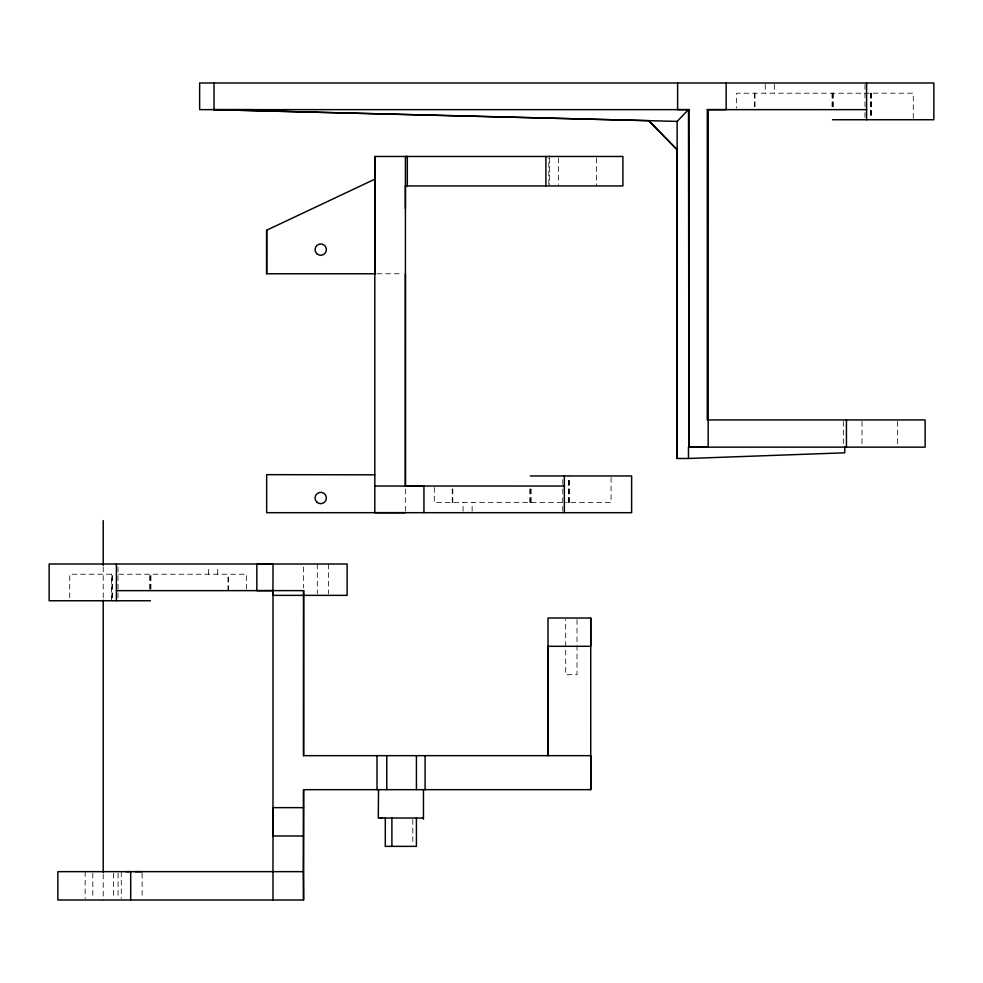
<?xml version="1.0" encoding="UTF-8"?>
<svg xmlns="http://www.w3.org/2000/svg" width="983" height="983" viewBox="0 0 983 983"><rect width="100%" height="100%" fill="white"/><g stroke="black" fill="none" stroke-linecap="round" stroke-linejoin="round"><path stroke-width="0.74" stroke-dasharray="4.92 3.69" d="M69.719 597.799L69.719 574.219L115.011 574.219M111.398 600.748L111.398 574.219M111.951 597.799L111.951 574.219M112.394 597.799L112.394 574.219M118.009 597.861L118.009 592.098M118.009 589.173L118.009 566.97M149.637 589.161L149.637 574.219M150.46 589.161L150.46 574.219M150.94 589.161L150.94 574.219M208.642 574.219L208.642 566.933M217.71 574.219L217.71 566.933M227.995 590.66L227.995 574.219M228.56 590.66L228.56 574.219M246.463 589.161L246.463 574.219L115.281 574.219M405.401 511.185L405.401 487.519M434.326 487.531L434.326 502.485L565.508 502.485M452.229 502.485L452.229 487.531M452.782 502.485L452.782 486.044M463.067 511.221L463.067 502.485M472.135 511.221L472.135 502.485M529.837 502.485L529.837 487.531M530.316 502.485L530.316 487.531M531.152 502.485L531.152 486.044M548.833 184.46L548.846 157.931M562.768 511.209L562.768 487.519M562.768 484.594L562.768 477.394M568.395 502.485L568.395 477.431M568.838 502.485L568.838 477.431M569.39 502.485L569.39 475.956M611.07 477.431L611.07 502.485L565.766 502.485M377.079 273.766L402.428 273.766M913.281 118.255L913.281 93.201L736.537 93.201L736.537 108.142M897.565 421.449L897.565 447.142M871.602 93.201L871.602 118.255M871.049 93.201L871.049 118.255M870.606 93.201L870.606 118.255M864.991 84.477L864.991 108.167M864.991 112.529L864.991 118.292M861.993 421.449L861.993 444.119M843.316 421.449L843.316 447.142M833.363 93.201L833.363 108.142M832.54 93.201L832.54 108.142M832.06 93.201L832.06 108.142M774.358 84.452L774.358 93.201M765.29 84.452L765.29 93.201M755.005 93.201L755.005 108.142M754.44 93.201L754.44 108.142M596.57 157.944L596.57 185.934M577.021 619.548L577.021 674.694L565.692 674.707L565.68 619.548M558.541 157.944L558.541 184.46M549.694 157.944L549.694 184.46M412.823 819.515L412.823 844.876M328.629 564.009L328.629 593.879M317.288 564.009L317.288 593.879M303.563 566.994L303.563 587.908M142.13 873.15L142.13 898.511M121.29 871.651L121.29 898.511M118.083 873.15L118.083 898.511M113.623 873.15L113.623 898.511M103.227 566.921L103.227 598.586M103.227 873.948L103.227 899.998M92.82 873.15L92.82 898.511M85.152 871.651L85.152 898.511"/><path stroke-width="1.47" d="M116.412 600.748L116.412 564.009M375.543 273.766L266.651 273.766L266.663 230.219L374.892 179.152L374.806 156.481L374.818 512.684L405.401 512.671M272.991 590.648L272.979 899.998M303.563 899.998L303.378 871.651L57.874 871.651L57.874 899.998L303.563 899.998L303.575 789.681L590.746 789.668L590.746 755.657L303.563 755.669L303.612 590.623L303.587 595.366M303.575 755.669L303.575 595.366M374.806 273.766L374.892 179.152M377.005 789.681L377.005 755.669M405.414 273.766L405.401 486.032L564.365 486.044M423.943 512.684L423.943 486.044L374.818 486.032M425.098 789.681L425.098 755.669M564.365 512.684L564.365 475.956M590.734 618.024L590.722 646.298L547.986 646.31L548.023 755.669L548.01 618.012L590.734 618.024L590.746 789.668M677.127 458.483L677.14 149.735L648.792 120.676L213.766 109.641L688.96 109.641L688.936 447.142L708.178 447.142L708.202 109.654L707.305 109.641L707.281 419.938L925.126 419.938L925.126 447.142L688.469 447.142L688.469 458.483L677.127 458.483L677.14 121.4L688.493 109.641L688.936 447.142M303.378 871.651L303.575 789.681M272.991 564.009L272.967 595.366L347.122 595.366L347.122 564.009L49.15 564.009L49.15 600.748L150.46 600.748M688.469 458.483L844.778 452.807L844.778 447.142M423.194 818.028L378.271 818.028L378.529 789.681M405.414 208.629L405.414 185.947L407.318 185.947L407.318 156.469L405.414 156.469L405.414 486.044M273.028 563.984L256.833 564.009L256.833 590.66L273.028 590.623M251.931 109.641L199.635 109.641L199.635 83.002L933.85 83.002L933.85 119.729L832.54 119.729M688.96 109.641L677.619 109.641L677.619 83.002M707.305 109.641L725.245 109.641M708.202 109.654L866.588 109.641M374.806 156.481L622.903 156.469L622.903 185.934L405.414 185.947M530.316 475.956L631.627 475.956L631.627 512.684L266.663 512.684L266.663 474.654L374.818 474.814M116.412 590.66L303.612 590.623M303.575 807.645L272.967 807.645L272.967 835.98L303.489 835.98M379.549 818.028L382.289 818.028M125.898 871.651L130.702 871.651L130.702 899.998M135.285 871.651L142.13 871.651M648.719 120.676L677.14 149.735M548.846 156.457L549.694 156.469M213.852 109.641L677.14 121.4M866.588 83.002L866.588 119.729M846.437 419.938L846.437 447.142M726.167 83.002L726.167 109.641M545.897 156.469L545.897 185.934M423.452 789.681L423.452 819.158M416.423 755.669L416.423 789.681M416.423 818.028L416.423 846.363L385.299 846.363L385.299 818.028M391.898 818.028L391.898 846.363M386.786 755.669L386.786 789.681M266.651 230.231L266.651 273.766M214.024 83.002L214.024 109.641M103.227 520.597L103.227 565.409M103.227 600.109L103.227 872.413M316.723 502.018A5.665 5.665 0 0 0 326.209 499.475A5.665 5.665 0 0 0 319.266 492.532A5.665 5.665 0 0 0 316.723 502.018M316.723 253.626A5.665 5.665 0 0 0 326.209 251.083A5.665 5.665 0 0 0 319.266 244.14A5.665 5.665 0 0 0 316.723 253.626"/></g></svg>
